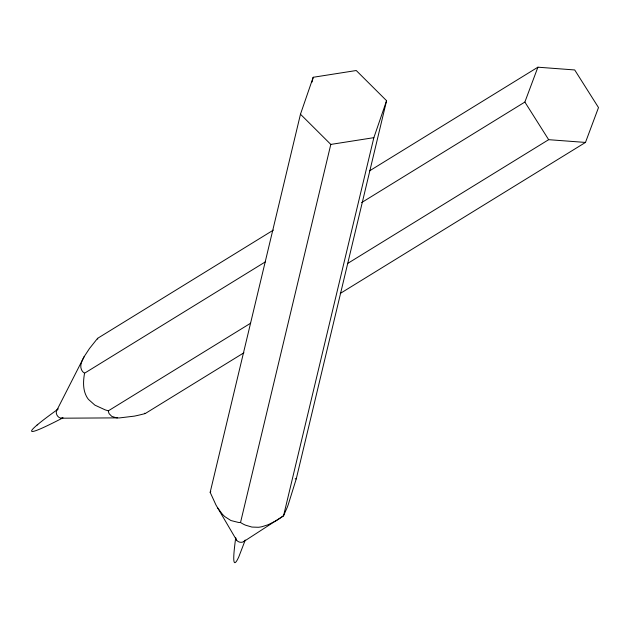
<?xml version="1.0" encoding="UTF-8"?>
<svg xmlns="http://www.w3.org/2000/svg" width="630" height="630" viewBox="0 0 630 630"><rect width="100%" height="100%" fill="white"/><g stroke="black" fill="none" stroke-linecap="round" stroke-linejoin="round"><path stroke-width="0.94" d="M235.644 537.894C235.463 540.918 229.879 576.285 238.778 556.92L245.133 540.39M265.364 261.859L84.554 373.212C83.207 380.866 82.735 389.245 86.468 396.341A13.695 8.757 57.2 0 0 88.428 399.365L94.87 405.122L105.045 409.807A95.697 61.181 57.2 0 0 108.344 410.831L250.653 323.19M236.62 540.186L215.964 504.984L210.168 492.329L300.471 114.227L313.189 77.277L356.241 70.521L386.576 100.713L296.273 478.824L288.477 503.866A13.695 0.559 -72.3 0 1 287.461 506.827L283.555 515.773L243.605 541.666M312.047 82.065L313.189 77.277M275.649 520.978L268.183 524.727L262.001 526.696A13.632 5.93 -14.7 0 1 258.316 527.278L251.898 527.066L245.432 525.144A81.617 35.524 -14.7 0 1 240.526 522.514L330.805 144.42L300.471 114.227M283.555 515.773L373.858 137.663L386.576 100.713M361.636 202.577L524.869 102.052L537.894 67.197L574.71 69.954L598.5 107.572L585.475 142.435L340.208 293.478M57.039 409.878L84.136 356.667L89.484 348.524L97.579 338.349L273.373 230.092M84.136 356.667L82.554 359.793A13.695 4.497 -56.3 0 0 81.459 362.628C79.971 366.353 80.845 371.172 84.554 373.212M210.782 491.376L210.168 492.329M57.566 409.469C20.585 436.07 23.822 438.126 62.685 417.989M37.131 424.99L37.737 424.526M369.637 170.809L537.894 67.197M347.752 263.395L548.659 139.679L585.475 142.435M243.944 352.761L145.16 413.587L144.577 413.185M330.805 144.42L373.858 137.663M61.197 418.202L117.558 417.871M296.273 478.824L295.139 478.784M217.673 507.898L222.406 514.237A13.695 5.402 51.9 0 0 224.863 516.647L230.919 520.538L238.337 522.412A95.697 37.737 51.9 0 0 240.502 522.522M524.869 102.052L548.659 139.679M283.524 515.765A77.293 33.642 -14.7 0 1 275.688 520.994M245.259 540.036A5.048 4.426 13.4 0 1 239.739 542.17A5.048 4.426 13.4 0 1 235.722 537.807M97.713 339.145A77.293 24.042 -8.4 0 1 97.626 338.341M145.144 413.579A77.293 24.042 -8.4 0 1 134.458 416.115L119.204 417.95A13.632 4.237 -8.4 0 1 116.054 417.714L111.778 416.375L109.171 413.729A81.617 25.389 -8.4 0 1 108.368 410.823M63.039 417.816A5.048 3.882 58.4 0 1 56.983 415.138A5.048 3.882 58.4 0 1 58.299 408.925"/></g></svg>
